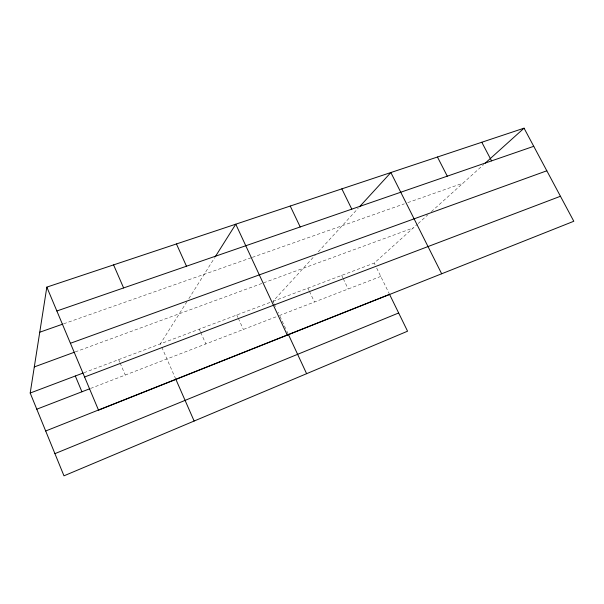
<?xml version="1.0" encoding="UTF-8"?>
<svg xmlns="http://www.w3.org/2000/svg" width="604" height="604" viewBox="0 0 604 604"><rect width="100%" height="100%" fill="white"/><g stroke="black" fill="none" stroke-linecap="round" stroke-linejoin="round"><path stroke-width="0.45" stroke-dasharray="3.02 2.27" d="M186.923 301.69L160.332 343.887L161.434 346.394M188.863 298.61L214.737 257.568M273.755 302.997L272.985 301.328L315.197 255.213M318.278 251.838L358.27 208.153M272.985 301.328L374.253 263.08L417.477 224.152M418.172 223.525L427.934 214.737M431.384 211.627L483.804 164.424M90.592 388.432L278.701 315.817M380.769 276.406L279.561 315.477L278.014 312.147M83.986 372.721L272.102 301.66M75.243 351.913L261.826 283.472M263.586 282.831L413.287 227.919M63.692 323.789L251.445 257.666M252.321 257.364L404.318 203.835M407.821 202.604L462.981 183.171M374.253 263.08L375.069 264.741M376.692 268.078L389.55 294.352M341.653 275.394L342.876 277.938M343.283 278.791L348.191 288.984M307.919 288.138L309.074 290.584M309.459 291.4L314.473 302M274.141 303.827L276.081 307.987M279.946 316.307L286.492 330.396M286.877 331.226L288.033 333.71M236.791 315.001L237.953 317.553M238.338 318.399L243.382 329.452M199.26 329.18L200.362 331.634M200.732 332.457L205.866 343.933M161.797 347.232L175.84 379.274M118.663 359.622L119.766 362.196M120.128 363.049L125.27 375.046"/><path stroke-width="0.91" d="M253.114 348.568L389.55 294.352L407.564 331.196L63.971 475.824L30.2 393.038L46.833 287.119L524.053 128.176L573.8 221.26L98.52 410.161L46.833 287.119M215.235 256.776L235.771 224.19L287.3 335.129M359.508 206.794L390.864 172.54L441.667 273.778M485.201 163.163L524.053 128.176M54.926 453.642L398.655 312.985M45.685 430.992L252.253 348.908M36.791 409.202L89.724 388.772M84.59 376.994L560.444 196.27M30.2 393.038L83.118 373.046M34.3 366.93L74.368 352.23M70.419 343.276L546.824 170.789M39.751 332.223L62.801 324.106M56.859 310.984L533.747 146.311M481.796 142.25L491.558 160.875M437.455 157.017L447.277 176.164M341.856 188.863L351.792 209.143M290.23 206.055L300.211 226.953M288.418 334.541L306.613 373.687M176.451 243.948L186.485 266.221M175.84 379.274L194.133 421.033M113.582 264.892L123.616 287.934M75.319 375.998L81.925 391.785"/></g></svg>
